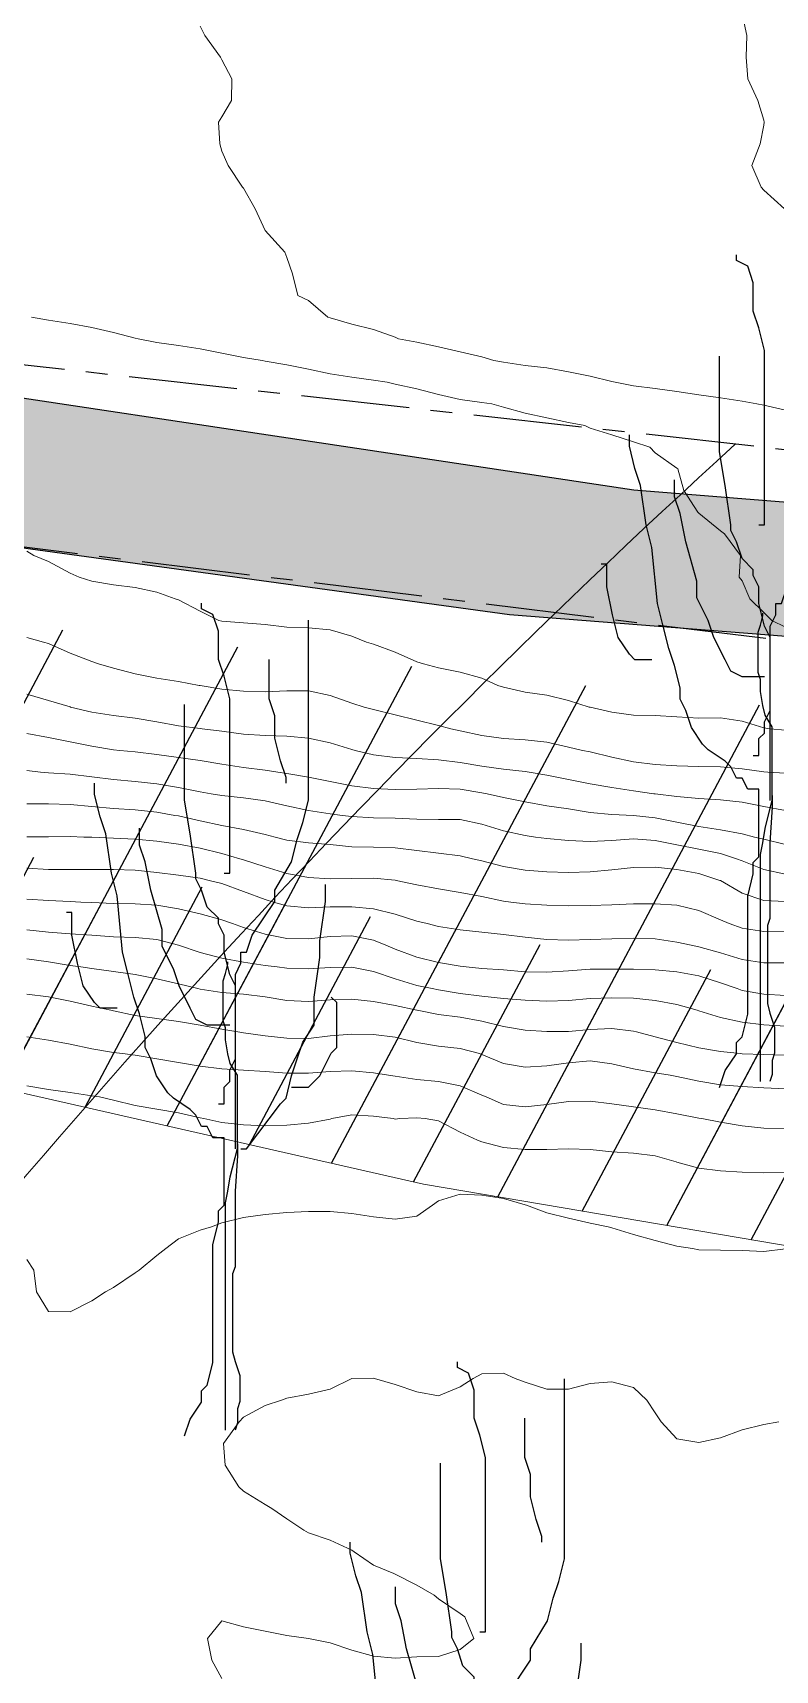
# Model space of a CAD drawing. Header units: centimetres. Extents: x 0 to 642158, y -847 to 649707.
# Drawn here: x 616812.89 to 616830.02, y 621231.02 to 621268.82 of the extents above; entities that cross this region are included whole.
import ezdxf

# ---------------------------------------------------------------- set-up
doc = ezdxf.new("R2010")
doc.units = ezdxf.units.CM
doc.header["$MEASUREMENT"] = 0
doc.linetypes.add('CENTERX2', pattern=[4, 2.5, -0.5, 0.5, -0.5])
for name, color, linetype, lineweight in [('MEV_flux_V', 7, 'Continuous', 15), ('MEV_schema paysager_V', 7, 'Continuous', 20), ('MEV_vegetal_V', 7, 'Continuous', 25), ('WAL_topographie 0.5', 253, 'Continuous', 20)]:
    doc.layers.add(name, color=color, linetype=linetype, lineweight=lineweight)
doc.layers.add('MEV_schema paysager_Ha', color=7, linetype='Continuous', lineweight=25, transparency=0.13)
doc.layers.add('SPW_parcellaire cadastral', color=7, linetype='CENTERX2', lineweight=25, true_color=0xff0542)

# ---------------------------------------------------------------- blocks, each defined once
blk = doc.blocks.new('legende vegetal')
at = {"layer": 'MEV_vegetal_V'}
for points in [[(616829.542, 621257.263), (616829.672, 621257.263), (616829.672, 621261.29), (616829.542, 621261.809), (616829.412, 621262.199), (616829.412, 621262.848), (616829.282, 621263.238), (616829.022, 621263.368), (616829.022, 621263.498)], [(616829.412, 621251.938), (616829.542, 621251.938), (616829.542, 621252.328), (616829.672, 621252.458), (616829.672, 621252.717), (616829.802, 621252.977), (616829.802, 621254.926), (616829.931, 621255.185), (616829.931, 621255.445), (616830.062, 621255.445), (616830.192, 621255.835), (616830.711, 621256.614), (616830.711, 621256.874), (616831.101, 621257.523), (616831.231, 621258.043), (616831.361, 621258.432), (616831.491, 621258.952), (616831.491, 621263.108)], [(616829.802, 621250.899), (616829.802, 621254.666), (616829.672, 621254.926), (616829.542, 621255.445), (616829.542, 621255.835), (616829.412, 621256.095), (616829.412, 621256.224), (616829.152, 621256.484), (616829.022, 621256.874), (616828.892, 621257.134), (616828.892, 621257.263), (616828.762, 621258.172), (616828.632, 621258.952), (616828.632, 621261.16)], [(616828.632, 621244.275), (616828.762, 621244.665), (616829.022, 621245.055), (616829.022, 621245.314), (616829.152, 621245.444), (616829.282, 621245.964), (616829.282, 621248.691), (616829.412, 621249.211), (616829.412, 621249.471), (616829.542, 621249.6), (616829.542, 621251.159), (616829.282, 621251.159), (616829.152, 621251.419), (616829.022, 621251.419), (616828.892, 621251.679), (616828.762, 621251.809), (616828.373, 621252.068), (616828.243, 621252.198), (616827.983, 621252.588), (616827.853, 621252.977), (616827.723, 621253.237), (616827.723, 621253.497), (616827.593, 621254.016), (616827.463, 621254.406), (616827.333, 621254.926), (616827.203, 621255.445), (616827.073, 621256.744), (616826.943, 621257.263), (616826.813, 621258.172), (616826.683, 621258.562), (616826.554, 621259.082), (616826.554, 621259.341)], [(616829.672, 621253.757), (616829.152, 621253.757), (616828.892, 621253.886), (616828.762, 621254.146), (616828.502, 621254.666), (616828.373, 621255.055), (616828.112, 621255.575), (616828.112, 621255.965), (616827.853, 621256.874), (616827.723, 621257.523), (616827.593, 621257.913), (616827.593, 621258.303)], [(616827.073, 621254.146), (616826.683, 621254.146), (616826.554, 621254.276), (616826.293, 621254.666), (616826.164, 621255.185), (616826.034, 621255.835), (616826.034, 621256.354), (616825.904, 621256.354)], [(616817.205, 621249.221), (616817.335, 621249.221), (616817.335, 621253.247), (616817.205, 621253.767), (616817.075, 621254.156), (616817.075, 621254.806), (616816.945, 621255.195), (616816.685, 621255.325), (616816.685, 621255.455)], [(616817.075, 621243.896), (616817.205, 621243.896), (616817.205, 621244.285), (616817.335, 621244.415), (616817.335, 621244.675), (616817.465, 621244.935), (616817.465, 621246.883), (616817.595, 621247.143), (616817.595, 621247.402), (616817.725, 621247.402), (616817.855, 621247.792), (616818.374, 621248.571), (616818.374, 621248.831), (616818.764, 621249.481), (616818.894, 621250), (616819.024, 621250.39), (616819.154, 621250.909), (616819.154, 621255.065)], [(616829.576, 621244.41), (616829.576, 621249.652), (616829.63, 621249.925), (616829.685, 621250.252), (616829.849, 621250.908), (616829.849, 621252.6), (616829.685, 621252.873), (616829.63, 621253.091), (616829.576, 621253.419), (616829.576, 621253.692), (616829.521, 621253.856), (616829.521, 621254.784), (616829.576, 621254.948), (616829.63, 621255.166), (616829.63, 621255.221)], [(616818.634, 621251.299), (616818.634, 621251.429), (616818.504, 621251.818), (616818.374, 621252.338), (616818.374, 621252.858), (616818.245, 621253.247), (616818.245, 621254.156)], [(616817.465, 621242.857), (616817.465, 621246.623), (616817.335, 621246.883), (616817.205, 621247.402), (616817.205, 621247.792), (616817.075, 621248.052), (616817.075, 621248.182), (616816.815, 621248.441), (616816.685, 621248.831), (616816.555, 621249.091), (616816.555, 621249.221), (616816.426, 621250.13), (616816.296, 621250.909), (616816.296, 621253.117)], [(616816.296, 621236.233), (616816.426, 621236.622), (616816.685, 621237.012), (616816.685, 621237.272), (616816.815, 621237.402), (616816.945, 621237.921), (616816.945, 621240.648), (616817.075, 621241.168), (616817.075, 621241.428), (616817.205, 621241.558), (616817.205, 621243.116), (616816.945, 621243.116), (616816.815, 621243.376), (616816.685, 621243.376), (616816.555, 621243.636), (616816.426, 621243.766), (616816.036, 621244.026), (616815.906, 621244.155), (616815.646, 621244.545), (616815.516, 621244.935), (616815.386, 621245.195), (616815.386, 621245.454), (616815.256, 621245.974), (616815.126, 621246.363), (616814.996, 621246.883), (616814.866, 621247.402), (616814.736, 621248.701), (616814.606, 621249.221), (616814.477, 621250.13), (616814.347, 621250.52), (616814.217, 621251.039), (616814.217, 621251.299)], [(616829.849, 621251.017), (616829.849, 621250.744), (616829.794, 621249.925), (616829.794, 621248.178), (616829.74, 621248.014), (616829.74, 621246.212), (616829.794, 621245.994), (616829.849, 621245.83), (616829.903, 621245.666), (616829.903, 621245.066), (616829.849, 621244.902), (616829.849, 621244.574), (616829.794, 621244.41)], [(616817.335, 621245.714), (616816.815, 621245.714), (616816.555, 621245.844), (616816.426, 621246.103), (616816.166, 621246.623), (616816.036, 621247.013), (616815.776, 621247.532), (616815.776, 621247.922), (616815.516, 621248.831), (616815.386, 621249.481), (616815.256, 621249.87), (616815.256, 621250.26)], [(616817.595, 621242.857), (616817.725, 621242.857), (616818.504, 621243.896), (616818.634, 621244.026), (616818.764, 621244.545), (616818.894, 621244.935), (616819.024, 621245.324), (616819.284, 621245.714), (616819.284, 621246.363), (616819.414, 621247.272), (616819.414, 621247.662), (616819.544, 621248.571), (616819.544, 621248.961)], [(616814.736, 621246.103), (616814.347, 621246.103), (616814.217, 621246.234), (616813.957, 621246.623), (616813.827, 621247.143), (616813.697, 621247.792), (616813.697, 621248.312), (616813.567, 621248.312)], [(616817.239, 621236.368), (616817.239, 621241.609), (616817.294, 621241.882), (616817.348, 621242.21), (616817.512, 621242.865), (616817.512, 621244.558), (616817.348, 621244.83), (616817.294, 621245.049), (616817.239, 621245.377), (616817.239, 621245.649), (616817.184, 621245.813), (616817.184, 621246.741), (616817.239, 621246.905), (616817.294, 621247.123), (616817.294, 621247.178)], [(616818.764, 621244.285), (616819.154, 621244.285), (616819.284, 621244.415), (616819.414, 621244.545), (616819.674, 621245.065), (616819.804, 621245.195), (616819.804, 621246.234), (616819.674, 621246.363)], [(616817.512, 621242.974), (616817.512, 621242.701), (616817.458, 621241.882), (616817.458, 621240.135), (616817.403, 621239.971), (616817.403, 621238.17), (616817.458, 621237.951), (616817.512, 621237.787), (616817.566, 621237.624), (616817.566, 621237.023), (616817.512, 621236.859), (616817.512, 621236.531), (616817.458, 621236.368)], [(616823.105, 621231.706), (616823.235, 621231.706), (616823.235, 621235.732), (616823.105, 621236.251), (616822.975, 621236.641), (616822.975, 621237.29), (616822.845, 621237.68), (616822.586, 621237.81), (616822.586, 621237.94)], [(616822.975, 621226.38), (616823.105, 621226.38), (616823.105, 621226.77), (616823.235, 621226.9), (616823.235, 621227.159), (616823.365, 621227.42), (616823.365, 621229.368), (616823.495, 621229.627), (616823.495, 621229.887), (616823.625, 621229.887), (616823.755, 621230.277), (616824.274, 621231.056), (616824.274, 621231.316), (616824.664, 621231.965), (616824.794, 621232.485), (616824.924, 621232.874), (616825.054, 621233.394), (616825.054, 621237.55)], [(616824.534, 621233.783), (616824.534, 621233.913), (616824.405, 621234.303), (616824.274, 621234.823), (616824.274, 621235.342), (616824.145, 621235.732), (616824.145, 621236.641)], [(616823.365, 621225.341), (616823.365, 621229.108), (616823.235, 621229.368), (616823.105, 621229.887), (616823.105, 621230.277), (616822.975, 621230.537), (616822.975, 621230.666), (616822.715, 621230.926), (616822.586, 621231.316), (616822.455, 621231.576), (616822.455, 621231.706), (616822.326, 621232.614), (616822.196, 621233.394), (616822.196, 621235.602)], [(616820.767, 621229.887), (616820.636, 621231.186), (616820.506, 621231.706), (616820.377, 621232.614), (616820.247, 621233.004), (616820.117, 621233.524), (616820.117, 621233.783)], [(616823.235, 621228.199), (616822.715, 621228.199), (616822.455, 621228.328), (616822.326, 621228.588), (616822.066, 621229.108), (616821.936, 621229.497), (616821.676, 621230.017), (616821.676, 621230.407), (616821.416, 621231.316), (616821.286, 621231.965), (616821.156, 621232.355), (616821.156, 621232.745)], [(616823.495, 621225.341), (616823.625, 621225.341), (616824.405, 621226.38), (616824.534, 621226.51), (616824.664, 621227.03), (616824.794, 621227.42), (616824.924, 621227.809), (616825.184, 621228.199), (616825.184, 621228.848), (616825.314, 621229.757), (616825.314, 621230.147), (616825.444, 621231.056), (616825.444, 621231.446)]]:
    blk.add_lwpolyline(points, dxfattribs=at)

msp = doc.modelspace()

# ---------------------------------------------------------------- hatches: boundary and pattern name
at = {"layer": 'MEV_schema paysager_Ha', "transparency": 33554687}
h = msp.add_hatch(dxfattribs=at)
h.set_pattern_fill('AR-CONC', color=256, angle=180)
h.set_pattern_definition([(230, (-1675.227, 123.2765), (-7.172601826, 0.62752135), [0.75, -8.25]), (175, (-1675.227, 123.2765), (1.387513336, -7.52192134), [0.6, -6.6]), (280.4514445, (-1675.8244, 123.329), (-5.78508847, -6.89439991), [0.63740192, -7.01142112]), (226.1842, (-1675.227, 121.2765), (-10.67241331, 1.65519281), [1.125, -12.375]), (276.6356355, (-1676.116, 121.414), (-9.34661946, -9.74118601), [0.95610342, -10.5171376]), (171.184164, (-1675.227, 121.277), (-9.34661945, -9.741186), [0.9, -9.90000001]), (201, (-1676.227, 121.7765), (-5.96907052, 4.026188907), [0.75, -8.25]), (146, (-1676.227, 121.7765), (-2.43315332, -7.25150045), [0.6, -6.6]), (251.4514447, (-1676.724, 122.112), (-8.40222377, -3.22531153), [0.6374019, -7.01142112]), (217.5, (-1675.2267, 123.2765), (-0.121598553, -3.328938538), [0, -6.52, 0, -6.7, 0, -6.625]), (187.5, (-1675.2267, 123.2765), (-2.630695374, -3.944117119), [0, -3.82, 0, -6.37, 0, -2.525]), (147.5, (-1672.9967, 123.2765), (-5.338224362, 0.225548717), [0, -2.5, 0, -7.8, 0, -10.35]), (137.5, (-1671.9967, 123.2765), (-5.831861693, -1.001049823), [0, -3.25, 0, -5.18, 0, -7.35])])
h.paths.add_polyline_path([(616909.526, 621164.516), (616905.57, 621176.973), (616897.611, 621204.282), (616893.674, 621216.683), (616888.089, 621230.376), (616880.09, 621241.562), (616871.93, 621248.589), (616863.016, 621252.97), (616849.267, 621256.445), (616826.756, 621258.258), (616803.64, 621261.733), (616786.87, 621263.697), (616771.912, 621265.963), (616764.207, 621267.625), (616763.754, 621263.848), (616777.2, 621261.884), (616805.151, 621257.956), (616823.885, 621255.387), (616841.26, 621254.028), (616852.44, 621252.366), (616861.505, 621249.646), (616868.304, 621246.775), (616874.872, 621242.103), (616880.768, 621235.156), (616886.436, 621224.611), (616890.959, 621213.024), (616905.657, 621163.442), (616913.881, 621141.447), (616916.974, 621142.45), (616915.987, 621145.136), (616913.274, 621153.306)])
h = msp.add_hatch(dxfattribs=at)
h.set_pattern_fill('ANSI31', color=60, scale=30, angle=17)
h.paths.add_polyline_path([(616759.039, 621261.203), (616762.52, 621256.438), (616764.297, 621255.947), (616776.185, 621251.605), (616793.787, 621248.634), (616821.906, 621242.236), (616841.452, 621238.922), (616847.281, 621236.98), (616848.881, 621236.751), (616852.768, 621238.008), (616857.225, 621240.408), (616859.74, 621243.378), (616863.055, 621246.349), (616860.197, 621247.263), (616846.367, 621251.491), (616832.536, 621252.976), (616818.248, 621254.576), (616798.474, 621256.518), (616783.729, 621259.032), (616769.555, 621261.432), (616763.383, 621263.031), (616760.411, 621262.117)])
h = msp.add_hatch(dxfattribs=at)
h.set_pattern_fill('ANSI31', color=60, scale=15, angle=17)
h.paths.add_polyline_path([(616759.039, 621261.203), (616762.52, 621256.438), (616764.297, 621255.947), (616776.185, 621251.605), (616793.787, 621248.634), (616821.906, 621242.236), (616841.452, 621238.922), (616847.281, 621236.98), (616848.881, 621236.751), (616852.768, 621238.008), (616857.225, 621240.408), (616859.74, 621243.378), (616852.907, 621242.566), (616841.605, 621245.269), (616822.931, 621248.016), (616808.347, 621250.589), (616793.228, 621252.84), (616778.182, 621255.482), (616765.973, 621258.888), (616762.471, 621259.361), (616760.411, 621262.117)])

# ---------------------------------------------------------------- linework, layer by layer
for points in [[(616897.611, 621204.282), (616893.674, 621216.683), (616888.089, 621230.376), (616880.09, 621241.562), (616871.93, 621248.589), (616863.016, 621252.97), (616849.267, 621256.445), (616826.756, 621258.258), (616803.64, 621261.733), (616786.87, 621263.697), (616771.912, 621265.963)], [(616777.2, 621261.884), (616805.151, 621257.956), (616823.885, 621255.387), (616841.26, 621254.028), (616852.44, 621252.366), (616861.505, 621249.646), (616868.304, 621246.775), (616874.872, 621242.103), (616880.768, 621235.156), (616886.436, 621224.611), (616890.959, 621213.024), (616905.657, 621163.442)]]:
    msp.add_lwpolyline(points)
at = {"layer": 'MEV_flux_V', "color": 6}
msp.add_lwpolyline([(616785.789, 621200.806, -0.097875), (616829.095, 621259.317, -0.156904)], format="xyb", dxfattribs=at)
at = {"layer": 'MEV_schema paysager_V', "color": 60}
msp.add_lwpolyline([(616759.247, 621260.883), (616761.706, 621257.506), (616763.47, 621256.445), (616764.297, 621255.947), (616776.185, 621251.605), (616793.787, 621248.634), (616821.906, 621242.236), (616841.452, 621238.922), (616847.281, 621236.98), (616848.881, 621236.751)], dxfattribs=at)
at = {"layer": 'SPW_parcellaire cadastral'}
for points in [[(616861.325, 621255.728), (616810.129, 621261.429), (616785.491, 621264.858), (616759.854, 621269.228), (616853.844, 621320.918), (616861.325, 621255.728)], [(616759.547, 621253.317), (616769.052, 621263.236), (616807.471, 621257.591), (616853.21, 621251.95), (616855.188, 621236.398), (616860.014, 621211.506), (616871.754, 621169.863), (616875.83, 621158.333), (616880.257, 621148.971), (616874.289, 621147.611), (616838.405, 621188.897), (616792.367, 621225.886), (616769.031, 621243.825), (616759.547, 621253.317)]]:
    msp.add_lwpolyline(points, dxfattribs=at)
at = {"layer": 'WAL_topographie 0.5'}
for points in [[(616829.25, 621269.25), (616829.357, 621268.75), (616829.348, 621268.25), (616829.382, 621267.75), (616829.615, 621267.25), (616829.75, 621266.796), (616829.761, 621266.75), (616829.75, 621266.679), (616829.667, 621266.25), (616829.476, 621265.75), (616829.694, 621265.25), (616829.75, 621265.183), (616830.231, 621264.75)], [(616816.75, 621268.964), (616816.861, 621268.75), (616817.221, 621268.25), (616817.25, 621268.194), (616817.485, 621267.75), (616817.472, 621267.25), (616817.25, 621266.875), (616817.173, 621266.75), (616817.209, 621266.25), (616817.25, 621266.083), (616817.4, 621265.75), (616817.725, 621265.25), (616817.75, 621265.23), (616818.017, 621264.75), (616818.25, 621264.25), (616818.25, 621264.25), (616818.707, 621263.75), (616818.75, 621263.625), (616818.879, 621263.25), (616819.008, 621262.75), (616819.25, 621262.638), (616819.698, 621262.25), (616819.75, 621262.233), (616820.25, 621262.092), (616820.75, 621261.963), (616821.25, 621261.786), (616821.324, 621261.75), (616821.75, 621261.676), (616822.25, 621261.564), (616822.75, 621261.447), (616823.25, 621261.333), (616823.525, 621261.25), (616823.75, 621261.212), (616824.25, 621261.138), (616824.75, 621261.077), (616825.25, 621260.989), (616825.75, 621260.891), (616826.25, 621260.769), (616826.321, 621260.75), (616826.75, 621260.669), (616827.25, 621260.6), (616827.75, 621260.534), (616828.25, 621260.455), (616828.75, 621260.387), (616829.25, 621260.313), (616829.588, 621260.25), (616829.75, 621260.22), (616830.25, 621260.101)], [(616812.863, 621262.25), (616813.25, 621262.181), (616813.75, 621262.105), (616814.25, 621262.01), (616814.75, 621261.898), (616815.25, 621261.766), (616815.322, 621261.75), (616815.75, 621261.664), (616816.25, 621261.6), (616816.75, 621261.52), (616817.25, 621261.418), (616817.75, 621261.322), (616818.185, 621261.25), (616818.25, 621261.236), (616818.75, 621261.149), (616819.25, 621261.051), (616819.75, 621260.945), (616820.25, 621260.863), (616820.75, 621260.796), (616821.063, 621260.75), (616821.25, 621260.706), (616821.75, 621260.593), (616822.25, 621260.466), (616822.75, 621260.351), (616823.25, 621260.283), (616823.481, 621260.25), (616823.75, 621260.175), (616824.25, 621260.038), (616824.75, 621259.929), (616825.25, 621259.82), (616825.622, 621259.75), (616825.75, 621259.689), (616826.25, 621259.533), (616826.75, 621259.371), (616827.122, 621259.25), (616827.25, 621259.119), (616827.75, 621258.761), (616827.773, 621258.75), (616827.91, 621258.25), (616828.23, 621257.75), (616828.25, 621257.727), (616828.75, 621257.318), (616828.846, 621257.25), (616829.212, 621256.75), (616829.187, 621256.25), (616829.25, 621256.167), (616829.429, 621255.75), (616829.75, 621255.436), (616829.94, 621255.25), (616830.25, 621255.093)], [(616812.75, 621256.845), (616812.917, 621256.75), (616813.25, 621256.608), (616813.75, 621256.337), (616813.964, 621256.25), (616814.25, 621256.157), (616814.75, 621256.073), (616815.25, 621256.011), (616815.75, 621255.9), (616816.175, 621255.75), (616816.25, 621255.726), (616816.75, 621255.46), (616817.181, 621255.25), (616817.25, 621255.231), (616817.75, 621255.194), (616818.25, 621255.152), (616818.75, 621255.092), (616819.25, 621255.081), (616819.75, 621255.035), (616820.25, 621254.884), (616820.591, 621254.75), (616820.75, 621254.703), (616821.25, 621254.515), (616821.75, 621254.296), (616821.9, 621254.25), (616822.25, 621254.159), (616822.75, 621254.057), (616823.25, 621253.917), (616823.62, 621253.75), (616823.75, 621253.708), (616824.25, 621253.591), (616824.75, 621253.524), (616825.25, 621253.401), (616825.725, 621253.25), (616825.75, 621253.244), (616826.25, 621253.135), (616826.75, 621253.063), (616827.25, 621253.059), (616827.75, 621253.026), (616828.25, 621252.99), (616828.75, 621253), (616829.25, 621252.924), (616829.75, 621252.77), (616829.893, 621252.75), (616830.25, 621252.714)], [(616812.75, 621254.853), (616813.136, 621254.75), (616813.25, 621254.72), (616813.75, 621254.496), (616814.25, 621254.302), (616814.409, 621254.25), (616814.75, 621254.144), (616815.25, 621254.018), (616815.75, 621253.917), (616816.25, 621253.838), (616816.731, 621253.75), (616816.75, 621253.747), (616817.25, 621253.664), (616817.75, 621253.616), (616818.25, 621253.602), (616818.75, 621253.621), (616819.25, 621253.624), (616819.75, 621253.518), (616820.25, 621253.339), (616820.537, 621253.25), (616820.75, 621253.19), (616821.25, 621253.068), (616821.75, 621252.945), (616822.25, 621252.826), (616822.53, 621252.75), (616822.75, 621252.705), (616823.25, 621252.597), (616823.75, 621252.528), (616824.25, 621252.497), (616824.75, 621252.438), (616825.25, 621252.328), (616825.574, 621252.25), (616825.75, 621252.213), (616826.25, 621252.091), (616826.75, 621251.984), (616827.25, 621251.924), (616827.75, 621251.896), (616828.25, 621251.881), (616828.75, 621251.87), (616829.25, 621251.822), (616829.75, 621251.755), (616829.843, 621251.75), (616830.25, 621251.726)], [(616812.75, 621253.545), (616813.25, 621253.402), (616813.75, 621253.253), (616813.759, 621253.25), (616814.25, 621253.134), (616814.75, 621253.057), (616815.25, 621252.994), (616815.75, 621252.906), (616816.25, 621252.819), (616816.75, 621252.757), (616816.795, 621252.75), (616817.25, 621252.69), (616817.75, 621252.626), (616818.25, 621252.596), (616818.75, 621252.58), (616819.25, 621252.535), (616819.75, 621252.427), (616820.25, 621252.273), (616820.33, 621252.25), (616820.75, 621252.146), (616821.25, 621252.087), (616821.75, 621252.059), (616822.25, 621252.028), (616822.75, 621251.97), (616823.25, 621251.883), (616823.75, 621251.816), (616824.25, 621251.766), (616824.343, 621251.75), (616824.75, 621251.681), (616825.25, 621251.577), (616825.75, 621251.479), (616826.25, 621251.39), (616826.75, 621251.316), (616827.212, 621251.25), (616827.25, 621251.245), (616827.75, 621251.183), (616828.25, 621251.137), (616828.75, 621251.112), (616829.25, 621251.051), (616829.75, 621250.955), (616830.25, 621250.863)], [(616812.75, 621252.64), (616813.25, 621252.551), (616813.75, 621252.449), (616814.25, 621252.345), (616814.75, 621252.266), (616814.902, 621252.25), (616815.25, 621252.216), (616815.75, 621252.155), (616816.25, 621252.085), (616816.75, 621252.015), (616817.25, 621251.928), (616817.75, 621251.852), (616818.25, 621251.794), (616818.54, 621251.75), (616818.75, 621251.719), (616819.25, 621251.629), (616819.75, 621251.532), (616820.25, 621251.434), (616820.75, 621251.368), (616821.25, 621251.349), (616821.75, 621251.355), (616822.25, 621251.371), (616822.75, 621251.354), (616823.25, 621251.273), (616823.371, 621251.25), (616823.75, 621251.162), (616824.25, 621251.059), (616824.75, 621250.972), (616825.25, 621250.897), (616825.75, 621250.816), (616826.25, 621250.77), (616826.75, 621250.75), (616826.75, 621250.75), (616827.25, 621250.693), (616827.75, 621250.595), (616828.25, 621250.494), (616828.75, 621250.415), (616829.25, 621250.323), (616829.541, 621250.25), (616829.75, 621250.197), (616830.25, 621250.079)], [(616812.75, 621251.787), (616813.071, 621251.75), (616813.25, 621251.732), (616813.75, 621251.699), (616814.25, 621251.64), (616814.75, 621251.576), (616815.25, 621251.534), (616815.75, 621251.481), (616816.25, 621251.395), (616816.75, 621251.292), (616817.005, 621251.25), (616817.25, 621251.21), (616817.75, 621251.158), (616818.25, 621251.087), (616818.75, 621250.973), (616819.25, 621250.866), (616819.75, 621250.788), (616820.028, 621250.75), (616820.25, 621250.721), (616820.75, 621250.69), (616821.25, 621250.688), (616821.75, 621250.664), (616822.25, 621250.656), (616822.75, 621250.651), (616823.25, 621250.547), (616823.75, 621250.396), (616824.25, 621250.285), (616824.49, 621250.25), (616824.75, 621250.213), (616825.25, 621250.167), (616825.75, 621250.145), (616826.25, 621250.171), (616826.75, 621250.207), (616827.25, 621250.169), (616827.75, 621250.072), (616828.25, 621249.972), (616828.75, 621249.866), (616829.123, 621249.75), (616829.25, 621249.697), (616829.75, 621249.5), (616830.25, 621249.394)], [(616812.75, 621251.013), (616813.25, 621251.015), (616813.75, 621251.001), (616814.25, 621250.957), (616814.75, 621250.911), (616815.25, 621250.874), (616815.75, 621250.823), (616816.166, 621250.75), (616816.25, 621250.736), (616816.75, 621250.622), (616817.25, 621250.517), (616817.75, 621250.426), (616818.25, 621250.31), (616818.481, 621250.25), (616818.75, 621250.181), (616819.25, 621250.113), (616819.75, 621250.078), (616820.25, 621250.026), (616820.75, 621250.015), (616821.25, 621250.003), (616821.75, 621249.935), (616822.25, 621249.874), (616822.75, 621249.817), (616823.033, 621249.75), (616823.25, 621249.699), (616823.75, 621249.567), (616824.25, 621249.484), (616824.75, 621249.446), (616825.25, 621249.432), (616825.75, 621249.444), (616826.25, 621249.489), (616826.75, 621249.544), (616827.25, 621249.553), (616827.75, 621249.504), (616828.25, 621249.411), (616828.736, 621249.25), (616828.75, 621249.243), (616829.25, 621248.953), (616829.75, 621248.788), (616830.25, 621248.762)], [(616812.75, 621250.252), (616813.25, 621250.256), (616813.75, 621250.261), (616814.066, 621250.25), (616814.25, 621250.244), (616814.75, 621250.226), (616815.25, 621250.2), (616815.75, 621250.151), (616816.25, 621250.082), (616816.75, 621249.99), (616817.25, 621249.869), (616817.666, 621249.75), (616817.75, 621249.723), (616818.25, 621249.561), (616818.75, 621249.408), (616819.25, 621249.312), (616819.75, 621249.284), (616820.25, 621249.293), (616820.75, 621249.3), (616821.25, 621249.254), (616821.27, 621249.25), (616821.75, 621249.149), (616822.25, 621249.051), (616822.75, 621248.972), (616823.25, 621248.876), (616823.75, 621248.773), (616823.919, 621248.75), (616824.25, 621248.706), (616824.75, 621248.675), (616825.25, 621248.664), (616825.75, 621248.666), (616826.25, 621248.684), (616826.75, 621248.705), (616827.25, 621248.711), (616827.75, 621248.676), (616828.25, 621248.552), (616828.75, 621248.339), (616828.954, 621248.25), (616829.25, 621248.146), (616829.75, 621248.068), (616830.25, 621248.079)], [(616812.75, 621249.528), (616813.25, 621249.5), (616813.75, 621249.501), (616814.25, 621249.504), (616814.75, 621249.503), (616815.25, 621249.488), (616815.75, 621249.431), (616816.25, 621249.366), (616816.75, 621249.301), (616816.963, 621249.25), (616817.25, 621249.174), (616817.75, 621248.992), (616818.25, 621248.807), (616818.446, 621248.75), (616818.75, 621248.662), (616819.25, 621248.613), (616819.75, 621248.636), (616820.25, 621248.641), (616820.75, 621248.591), (616821.25, 621248.47), (616821.75, 621248.31), (616821.989, 621248.25), (616822.25, 621248.184), (616822.75, 621248.107), (616823.25, 621248.054), (616823.75, 621247.999), (616824.25, 621247.939), (616824.75, 621247.886), (616825.25, 621247.869), (616825.75, 621247.883), (616826.25, 621247.9), (616826.75, 621247.914), (616827.25, 621247.898), (616827.75, 621247.825), (616828.075, 621247.75), (616828.25, 621247.716), (616828.75, 621247.579), (616829.25, 621247.425), (616829.75, 621247.345), (616830.25, 621247.346)], [(616812.75, 621248.813), (616813.25, 621248.783), (616813.75, 621248.759), (616814, 621248.75), (616814.25, 621248.74), (616814.75, 621248.718), (616815.25, 621248.71), (616815.75, 621248.675), (616816.25, 621248.592), (616816.75, 621248.478), (616817.25, 621248.338), (616817.5, 621248.25), (616817.75, 621248.164), (616818.25, 621248.005), (616818.75, 621247.911), (616819.25, 621247.899), (616819.75, 621247.952), (616820.25, 621247.966), (616820.75, 621247.866), (616821.032, 621247.75), (616821.25, 621247.66), (616821.75, 621247.474), (616822.25, 621247.356), (616822.75, 621247.266), (616822.888, 621247.25), (616823.25, 621247.214), (616823.75, 621247.181), (616824.25, 621247.141), (616824.75, 621247.127), (616825.25, 621247.162), (616825.75, 621247.197), (616826.25, 621247.202), (616826.75, 621247.203), (616827.25, 621247.187), (616827.75, 621247.137), (616828.25, 621247.045), (616828.75, 621246.882), (616829.134, 621246.75), (616829.25, 621246.709), (616829.75, 621246.621), (616830.25, 621246.592)], [(616812.75, 621248.109), (616813.25, 621248.057), (616813.75, 621248.014), (616814.25, 621247.982), (616814.75, 621247.946), (616815.25, 621247.93), (616815.75, 621247.882), (616816.25, 621247.751), (616816.253, 621247.75), (616816.75, 621247.584), (616817.25, 621247.454), (616817.75, 621247.36), (616818.25, 621247.283), (616818.529, 621247.25), (616818.75, 621247.223), (616819.25, 621247.205), (616819.75, 621247.238), (616820.25, 621247.248), (616820.75, 621247.147), (616821.25, 621246.975), (616821.75, 621246.826), (616822.102, 621246.75), (616822.25, 621246.72), (616822.75, 621246.641), (616823.25, 621246.574), (616823.75, 621246.522), (616824.25, 621246.483), (616824.75, 621246.461), (616825.25, 621246.475), (616825.75, 621246.52), (616826.25, 621246.54), (616826.75, 621246.527), (616827.25, 621246.478), (616827.75, 621246.382), (616828.214, 621246.25), (616828.25, 621246.239), (616828.75, 621246.08), (616829.25, 621245.975), (616829.75, 621245.917), (616830.25, 621245.883)], [(616812.75, 621247.441), (616813.25, 621247.369), (616813.75, 621247.284), (616814, 621247.25), (616814.25, 621247.212), (616814.75, 621247.145), (616815.25, 621247.077), (616815.75, 621246.98), (616816.25, 621246.858), (616816.696, 621246.75), (616816.75, 621246.738), (616817.25, 621246.66), (616817.75, 621246.622), (616818.25, 621246.564), (616818.75, 621246.48), (616819.25, 621246.456), (616819.75, 621246.495), (616820.25, 621246.507), (616820.75, 621246.455), (616821.25, 621246.361), (616821.75, 621246.251), (616821.758, 621246.25), (616822.25, 621246.152), (616822.75, 621246.09), (616823.25, 621246.001), (616823.75, 621245.878), (616824.25, 621245.793), (616824.75, 621245.764), (616825.25, 621245.763), (616825.75, 621245.81), (616826.25, 621245.832), (616826.75, 621245.766), (616826.817, 621245.75), (616827.25, 621245.637), (616827.75, 621245.504), (616828.25, 621245.387), (616828.75, 621245.296), (616829.212, 621245.25), (616829.25, 621245.246), (616829.75, 621245.227), (616830.25, 621245.213)], [(616812.75, 621246.623), (616813.25, 621246.559), (616813.75, 621246.46), (616814.25, 621246.349), (616814.689, 621246.25), (616814.75, 621246.235), (616815.25, 621246.132), (616815.75, 621246.058), (616816.25, 621245.993), (616816.75, 621245.906), (616817.25, 621245.811), (616817.617, 621245.75), (616817.75, 621245.729), (616818.25, 621245.662), (616818.75, 621245.603), (616819.25, 621245.598), (616819.75, 621245.658), (616820.25, 621245.696), (616820.75, 621245.688), (616821.25, 621245.631), (616821.75, 621245.509), (616822.25, 621245.423), (616822.75, 621245.371), (616823.191, 621245.25), (616823.25, 621245.231), (616823.75, 621245.022), (616824.25, 621244.939), (616824.75, 621244.965), (616825.25, 621245.04), (616825.75, 621245.081), (616826.25, 621245.011), (616826.75, 621244.895), (616827.25, 621244.81), (616827.595, 621244.75), (616827.75, 621244.722), (616828.25, 621244.616), (616828.75, 621244.531), (616829.25, 621244.489), (616829.75, 621244.464), (616830.25, 621244.44)], [(616812.75, 621245.638), (616813.25, 621245.56), (616813.75, 621245.466), (616814.25, 621245.358), (616814.75, 621245.276), (616814.962, 621245.25), (616815.25, 621245.213), (616815.75, 621245.13), (616816.25, 621245.046), (616816.75, 621244.963), (616817.25, 621244.9), (616817.75, 621244.868), (616818.25, 621244.835), (616818.75, 621244.799), (616819.25, 621244.798), (616819.75, 621244.839), (616820.25, 621244.851), (616820.75, 621244.806), (616821.099, 621244.75), (616821.25, 621244.726), (616821.75, 621244.652), (616822.25, 621244.604), (616822.75, 621244.508), (616823.25, 621244.29), (616823.347, 621244.25), (616823.75, 621244.072), (616824.25, 621244.023), (616824.75, 621244.075), (616825.25, 621244.146), (616825.75, 621244.154), (616826.25, 621244.09), (616826.75, 621244.025), (616827.25, 621243.956), (616827.75, 621243.861), (616828.25, 621243.761), (616828.319, 621243.75), (616828.75, 621243.669), (616829.25, 621243.584), (616829.75, 621243.532), (616830.25, 621243.52)], [(616812.75, 621244.503), (616813.25, 621244.422), (616813.75, 621244.352), (616814.25, 621244.279), (616814.429, 621244.25), (616814.75, 621244.176), (616815.25, 621244.056), (616815.75, 621243.97), (616816.25, 621243.884), (616816.75, 621243.768), (616816.837, 621243.75), (616817.25, 621243.659), (616817.75, 621243.608), (616818.25, 621243.586), (616818.75, 621243.601), (616819.25, 621243.644), (616819.75, 621243.739), (616819.792, 621243.75), (616820.25, 621243.835), (616820.75, 621243.804), (616821.2, 621243.75), (616821.25, 621243.74), (616821.355, 621243.75), (616821.75, 621243.768), (616821.938, 621243.75), (616822.25, 621243.702), (616822.75, 621243.433), (616823.148, 621243.25), (616823.25, 621243.211), (616823.75, 621243.086), (616824.25, 621243.037), (616824.75, 621243.035), (616825.25, 621243.051), (616825.75, 621243.04), (616826.25, 621242.986), (616826.75, 621242.951), (616827.25, 621242.889), (616827.727, 621242.75), (616827.75, 621242.742), (616828.25, 621242.606), (616828.75, 621242.547), (616829.25, 621242.511), (616829.75, 621242.499), (616830.25, 621242.516)], [(616812.75, 621240.5), (616812.914, 621240.25), (616812.976, 621239.75), (616813.25, 621239.294), (616813.75, 621239.286), (616814.25, 621239.541), (616814.569, 621239.75), (616814.75, 621239.854), (616815.25, 621240.187), (616815.341, 621240.25), (616815.75, 621240.593), (616815.963, 621240.75), (616816.25, 621240.973), (616816.75, 621241.176), (616817.015, 621241.25), (616817.25, 621241.346), (616817.75, 621241.468), (616818.25, 621241.536), (616818.75, 621241.586), (616819.25, 621241.603), (616819.75, 621241.606), (616820.25, 621241.562), (616820.75, 621241.48), (616821.25, 621241.429), (616821.75, 621241.5), (616822.11, 621241.75), (616822.25, 621241.849), (616822.75, 621242.002), (616823.25, 621241.982), (616823.75, 621241.904), (616824.25, 621241.757), (616824.279, 621241.75), (616824.75, 621241.574), (616825.25, 621241.454), (616825.75, 621241.338), (616826.165, 621241.25), (616826.25, 621241.227), (616826.75, 621241.076), (616827.25, 621240.933), (616827.75, 621240.809), (616828.107, 621240.75), (616828.25, 621240.722), (616828.75, 621240.713), (616829.25, 621240.706), (616829.75, 621240.683), (616830.25, 621240.742)], [(616817.25, 621230.824), (616817.02, 621231.25), (616816.917, 621231.75), (616817.25, 621232.155), (616817.75, 621232.02), (616818.25, 621231.918), (616818.75, 621231.82), (616819.25, 621231.75), (616819.25, 621231.75), (616819.75, 621231.648), (616820.25, 621231.481), (616820.75, 621231.337), (616821.25, 621231.298), (616821.75, 621231.325), (616822.25, 621231.332), (616822.75, 621231.496), (616823.064, 621231.75), (616822.858, 621232.25), (616822.75, 621232.322), (616822.25, 621232.668), (616822.146, 621232.75), (616821.75, 621232.982), (616821.25, 621233.237), (616821.221, 621233.25), (616820.75, 621233.44), (616820.306, 621233.75), (616820.25, 621233.789), (616819.75, 621234.016), (616819.25, 621234.19), (616819.14, 621234.25), (616818.75, 621234.509), (616818.404, 621234.75), (616818.25, 621234.844), (616817.75, 621235.148), (616817.645, 621235.25), (616817.325, 621235.75), (616817.293, 621236.25), (616817.651, 621236.75), (616817.75, 621236.857), (616818.25, 621237.128), (616818.63, 621237.25), (616818.75, 621237.3), (616819.25, 621237.389), (616819.75, 621237.505), (616820.25, 621237.75), (616820.25, 621237.75), (616820.75, 621237.76), (616820.776, 621237.75), (616821.25, 621237.614), (616821.75, 621237.445), (616822.25, 621237.35), (616822.75, 621237.561), (616823.048, 621237.75), (616823.25, 621237.855), (616823.75, 621237.873), (616824.015, 621237.75), (616824.25, 621237.664), (616824.75, 621237.505), (616825.25, 621237.502), (616825.75, 621237.632), (616826.25, 621237.676), (616826.75, 621237.54), (616827.057, 621237.25), (616827.25, 621236.956), (616827.388, 621236.75), (616827.75, 621236.359), (616828.25, 621236.275), (616828.75, 621236.378), (616829.25, 621236.567), (616829.75, 621236.686), (616830.1, 621236.75)]]:
    msp.add_lwpolyline(points, dxfattribs=at)

# ---------------------------------------------------------------- block references
at = {"layer": 'MEV_vegetal_V'}
msp.add_blockref('legende vegetal', (0.098, 0.193), dxfattribs=at)

doc.saveas('drawing.dxf')
